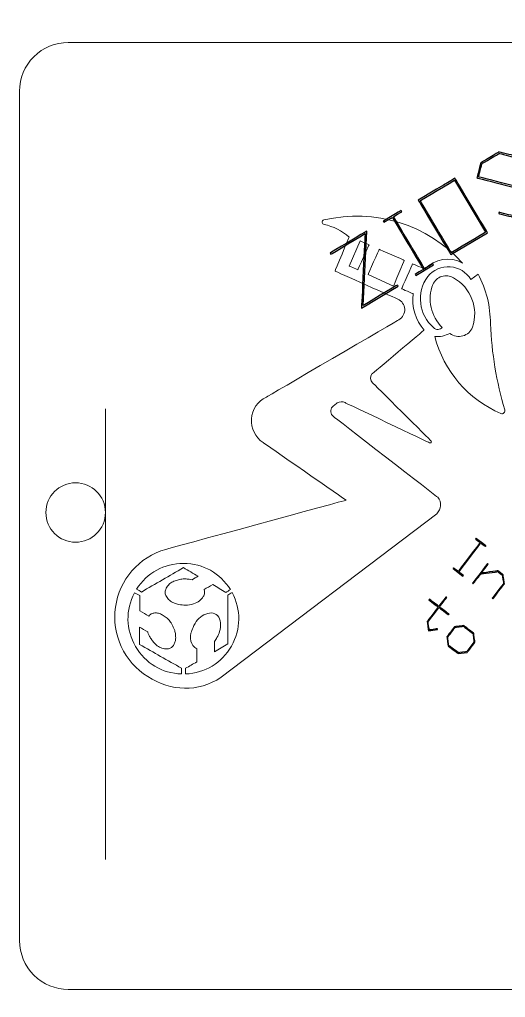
# Model space of a CAD drawing. Header units: millimetres. Extents: x -219 to 263, y -207 to 96.
# Drawn here: x -219.4 to -119.7, y -104.4 to 96.1 of the extents above; entities that cross this region are included whole.
import ezdxf

# ---------------------------------------------------------------- set-up
doc = ezdxf.new("R2010")
doc.units = ezdxf.units.MM
doc.header["$MEASUREMENT"] = 0
doc.layers.add('Cut', color=7, linetype='Continuous')

msp = doc.modelspace()

# ---------------------------------------------------------------- linework, layer by layer
at = {"layer": 'Cut', "color": 1, "lineweight": 9}
for points, knots in [([(-201.771, -4.9883), (-201.771, -1.6194), (-204.502, 1.1117), (-207.871, 1.1117), (-207.871, 1.1117), (-211.2399, 1.1117), (-213.971, -1.6194), (-213.971, -4.9883), (-213.971, -4.9883), (-213.971, -8.3573), (-211.2399, -11.0883), (-207.871, -11.0883), (-207.871, -11.0883), (-204.5021, -11.0884), (-201.771, -8.3573), (-201.771, -4.9884), (-201.771, 96.0786), (-201.771, -207.1223), (-201.771, -4.9883)], [0, 0, 0, 0, 0.2, 0.2, 0.2, 0.20000001, 0.4, 0.4, 0.4, 0.40000001, 0.6, 0.6, 0.6, 0.60000001, 1, 1, 1, 1.0001, 1.0001, 1.0001, 1.0001]), ([(253.1424, 91.3885), (253.1424, 91.3885), (-209.3704, 91.3885), (-209.3704, 91.3885), (-209.3704, 91.3885), (-212.0242, 91.3868), (-214.5687, 90.331), (-216.4441, 88.4533), (-216.4441, 88.4533), (-218.3194, 86.5755), (-219.3721, 84.0424), (-219.3704, 81.3885), (-219.3704, 81.3885), (-219.3704, 81.3885), (-219.3704, -92.7686), (-219.3704, -92.7686), (-219.3704, -92.7686), (-219.3687, -95.4224), (-218.3129, -97.9669), (-216.4351, -99.8423), (-216.4351, -99.8423), (-214.5574, -101.7176), (-212.0242, -102.7702), (-209.3704, -102.7686), (-209.3704, -102.7686), (-209.3704, -102.7686), (253.1424, -102.7686), (253.1424, -102.7686), (253.1424, -102.7686), (255.7963, -102.7669), (258.3408, -101.7111), (260.2161, -99.8333), (260.2161, -99.8333), (262.0915, -97.9556), (263.1441, -95.4224), (263.1424, -92.7686), (263.1424, -92.7686), (263.1424, -92.7686), (263.1424, 81.3885), (263.1424, 81.3885), (263.1424, 81.3885), (263.1408, 84.0424), (262.0849, 86.5868), (260.2072, 88.4622), (260.2072, 88.4622), (258.3295, 90.3376), (255.7963, 91.3902), (253.1424, 91.3885)], [0, 0, 0, 0, 0.07692308, 0.07692308, 0.07692308, 0.07692309, 0.15384615, 0.15384615, 0.15384615, 0.15384616, 0.23076923, 0.23076923, 0.23076923, 0.23076924, 0.30769231, 0.30769231, 0.30769231, 0.30769232, 0.38461538, 0.38461538, 0.38461538, 0.38461539, 0.46153846, 0.46153846, 0.46153846, 0.46153847, 0.53846154, 0.53846154, 0.53846154, 0.53846155, 0.61538462, 0.61538462, 0.61538462, 0.61538463, 0.69230769, 0.69230769, 0.69230769, 0.6923077, 0.76923077, 0.76923077, 0.76923077, 0.76923078, 0.84615385, 0.84615385, 0.84615385, 0.84615386, 1, 1, 1, 1]), ([(-178.0393, -38.7726), (-178.0393, -38.7726), (-133.809, -5.2264), (-133.809, -5.2264), (-133.809, -5.2264), (-132.844, -4.3473), (-132.7443, -2.8649), (-133.5855, -1.8667), (-133.5855, -1.8667), (-133.5855, -1.8667), (-154.9854, 14.6947), (-154.9854, 14.6947), (-154.9854, 14.6947), (-155.2996, 14.9167), (-155.5018, 15.2642), (-155.5397, 15.647), (-155.5397, 15.647), (-155.5777, 16.0298), (-155.4459, 16.4118), (-155.1814, 16.6911), (-155.1814, 16.6911), (-155.1814, 16.6911), (-154.198, 17.465), (-154.198, 17.465), (-154.198, 17.465), (-153.7156, 17.754), (-153.1202, 17.7829), (-152.6119, 17.5424), (-152.6119, 17.5424), (-152.6119, 17.5424), (-135.2717, 9.3072), (-135.2717, 9.3072), (-135.2717, 9.3072), (-135.1963, 9.2577), (-135.1, 9.2524), (-135.0196, 9.2934), (-135.0196, 9.2934), (-134.9391, 9.3344), (-134.8869, 9.4154), (-134.8826, 9.5056), (-134.8826, 9.5056), (-134.8784, 9.5958), (-134.9196, 9.6792), (-134.9958, 9.7276), (-134.9958, 9.7276), (-134.9958, 9.7276), (-146.9611, 21.6033), (-146.9611, 21.6033), (-146.9611, 21.6033), (-147.4586, 22.0867), (-147.5152, 22.8669), (-147.0938, 23.4179), (-147.0938, 23.4179), (-147.0938, 23.4179), (-136.3637, 32.4236), (-136.3637, 32.4236), (-136.3637, 32.4236), (-138.1752, 34.4389), (-139.0051, 37.1531), (-138.6323, 39.8371), (-138.6323, 39.8371), (-138.6323, 39.8371), (-141.009, 40.8813), (-141.009, 40.8813), (-141.009, 40.8813), (-141.009, 40.8813), (-138.7574, 45.9954), (-138.7574, 45.9954), (-138.7574, 45.9954), (-138.7574, 45.9954), (-136.2637, 44.9559), (-136.2637, 44.9559), (-136.2637, 44.9559), (-134.2452, 47.0715), (-131.0497, 47.5578), (-128.4905, 46.1431), (-128.4905, 46.1431), (-128.4905, 46.1431), (-128.4905, 46.1431), (-128.4905, 46.1431), (-128.4905, 46.1431), (-135.6459, 54.0735), (-146.5476, 57.4672), (-156.9371, 54.9874), (-156.9371, 54.9874), (-157.1549, 54.931), (-157.3024, 54.7281), (-157.2888, 54.5035), (-157.2888, 54.5035), (-157.2751, 54.2788), (-157.1191, 54.0974), (-156.896, 54.0677), (-156.896, 54.0677), (-154.9933, 53.6696), (-153.227, 52.7807), (-151.7733, 51.4902), (-151.7733, 51.4902), (-151.7733, 51.4902), (-154.6666, 44.5025), (-154.6666, 44.5025), (-154.6666, 44.5025), (-154.6666, 44.5025), (-141.7847, 38.7723), (-141.7847, 38.7723), (-141.7847, 38.7723), (-140.9676, 38.4112), (-140.4214, 37.6229), (-140.3703, 36.7309), (-140.3703, 36.7309), (-140.3192, 35.8389), (-140.7817, 34.9876), (-141.5523, 34.5356), (-141.5523, 34.5356), (-141.5523, 34.5356), (-168.7494, 18.6683), (-168.7494, 18.6683), (-168.7494, 18.6683), (-170.4993, 17.8413), (-171.6669, 16.1345), (-171.8035, 14.2038), (-171.8035, 14.2038), (-171.94, 12.2731), (-171.042, 10.4308), (-169.4258, 9.3658), (-169.4258, 9.3658), (-169.4258, 9.3658), (-152.4001, -2.4584), (-152.4001, -2.4584), (-152.4001, -2.4584), (-152.4001, -2.4584), (-189.3993, -12.5476), (-189.3993, -12.5476), (-189.3993, -12.5476), (-194.8735, -14.1138), (-198.9123, -18.7562), (-199.706, -24.3944), (-199.706, -24.3944), (-200.4996, -30.0326), (-197.8993, -35.6096), (-193.0703, -38.6262), (-193.0703, -38.6262), (-188.2413, -41.6427), (-182.758, -41.9589), (-178.0393, -38.7726)], [0, 0, 0, 0, 0.02702703, 0.02702703, 0.02702703, 0.02702704, 0.05405405, 0.05405405, 0.05405405, 0.05405406, 0.08108108, 0.08108108, 0.08108108, 0.08108109, 0.10810811, 0.10810811, 0.10810811, 0.10810812, 0.13513514, 0.13513514, 0.13513514, 0.13513515, 0.16216216, 0.16216216, 0.16216216, 0.16216217, 0.18918919, 0.18918919, 0.18918919, 0.1891892, 0.21621622, 0.21621622, 0.21621622, 0.21621623, 0.24324324, 0.24324324, 0.24324324, 0.24324325, 0.27027027, 0.27027027, 0.27027027, 0.27027028, 0.2972973, 0.2972973, 0.2972973, 0.29729731, 0.32432432, 0.32432432, 0.32432432, 0.32432433, 0.35135135, 0.35135135, 0.35135135, 0.35135136, 0.37837838, 0.37837838, 0.37837838, 0.37837839, 0.40540541, 0.40540541, 0.40540541, 0.40540542, 0.43243243, 0.43243243, 0.43243243, 0.43243244, 0.45945946, 0.45945946, 0.45945946, 0.45945947, 0.48648649, 0.48648649, 0.48648649, 0.4864865, 0.51351351, 0.51351351, 0.51351351, 0.51351352, 0.54054054, 0.54054054, 0.54054054, 0.54054055, 0.56756757, 0.56756757, 0.56756757, 0.56756758, 0.59459459, 0.59459459, 0.59459459, 0.5945946, 0.62162162, 0.62162162, 0.62162162, 0.62162163, 0.64864865, 0.64864865, 0.64864865, 0.64864866, 0.67567568, 0.67567568, 0.67567568, 0.67567569, 0.7027027, 0.7027027, 0.7027027, 0.70270271, 0.72972973, 0.72972973, 0.72972973, 0.72972974, 0.75675676, 0.75675676, 0.75675676, 0.75675677, 0.78378378, 0.78378378, 0.78378378, 0.78378379, 0.81081081, 0.81081081, 0.81081081, 0.81081082, 0.83783784, 0.83783784, 0.83783784, 0.83783785, 0.86486486, 0.86486486, 0.86486486, 0.86486487, 0.89189189, 0.89189189, 0.89189189, 0.8918919, 0.91891892, 0.91891892, 0.91891892, 0.91891893, 0.94594595, 0.94594595, 0.94594595, 0.94594596, 1, 1, 1, 1]), ([(-149.4908, 50.7371), (-149.4908, 50.7371), (-151.7778, 45.5357), (-151.7778, 45.5357), (-151.7778, 45.5357), (-151.7778, 45.5357), (-149.9866, 44.7742), (-149.9866, 44.7742), (-149.9866, 44.7742), (-149.9866, 44.7742), (-147.6802, 49.8941), (-147.6802, 49.8941), (-147.6802, 49.8941), (-147.6802, 49.8941), (-149.4908, 50.7371), (-149.4908, 50.7371)], [0, 0, 0, 0, 0.2, 0.2, 0.2, 0.20000001, 0.4, 0.4, 0.4, 0.40000001, 0.6, 0.6, 0.6, 0.60000001, 1, 1, 1, 1]), ([(-147.8805, 43.8233), (-147.8805, 43.8233), (-142.6483, 41.4489), (-142.6483, 41.4489), (-142.6483, 41.4489), (-142.6483, 41.4489), (-140.4549, 46.7039), (-140.4549, 46.7039), (-140.4549, 46.7039), (-140.4549, 46.7039), (-145.6038, 48.982), (-145.6038, 48.982), (-145.6038, 48.982), (-145.6038, 48.982), (-147.8805, 43.8233), (-147.8805, 43.8233)], [0, 0, 0, 0, 0.2, 0.2, 0.2, 0.20000001, 0.4, 0.4, 0.4, 0.40000001, 0.6, 0.6, 0.6, 0.60000001, 1, 1, 1, 1]), ([(-125.3195, 43.9103), (-125.3195, 43.9103), (-126.7899, 42.7947), (-126.7899, 42.7947), (-126.7899, 42.7947), (-127.7061, 44.2898), (-129.2812, 45.2555), (-131.0294, 45.3923), (-131.0294, 45.3923), (-132.8046, 45.5084), (-134.5263, 44.7657), (-135.6588, 43.3937), (-135.6588, 43.3937), (-138.0322, 40.0931), (-137.4995, 35.532), (-134.4228, 32.8747), (-134.4228, 32.8747), (-134.1804, 32.648), (-133.8576, 32.5274), (-133.526, 32.5396), (-133.526, 32.5396), (-133.1943, 32.5518), (-132.8823, 32.6946), (-132.6572, 32.9385), (-132.6572, 32.9385), (-135.0106, 35.2318), (-135.7723, 38.7096), (-134.5971, 41.7783), (-134.5971, 41.7783), (-134.2548, 42.5559), (-133.5971, 43.1507), (-132.789, 43.4132), (-132.789, 43.4132), (-131.9809, 43.6757), (-131.0951, 43.5786), (-130.3611, 43.1505), (-130.3611, 43.1505), (-126.8033, 41.1259), (-125.1645, 36.8697), (-126.4379, 32.9792), (-126.4379, 32.9792), (-126.8054, 32.1145), (-127.5496, 31.4664), (-128.4566, 31.2211), (-128.4566, 31.2211), (-129.3636, 30.9758), (-130.338, 31.1642), (-131.0912, 31.7258), (-131.0912, 31.7258), (-132.0541, 31.2341), (-133.1328, 31.0127), (-134.2115, 31.0853), (-134.2115, 31.0853), (-132.3497, 24.0175), (-127.3531, 18.1981), (-120.6459, 15.2939), (-120.6459, 15.2939), (-120.4287, 15.2078), (-120.1812, 15.2561), (-120.0123, 15.4176), (-120.0123, 15.4176), (-119.8435, 15.5791), (-119.7831, 15.8208), (-119.8595, 16.0416), (-119.8595, 16.0416), (-121.5347, 21.7903), (-122.521, 27.719), (-122.7974, 33.7004), (-122.7974, 33.7004), (-122.7706, 37.2617), (-123.6373, 40.7713), (-125.3195, 43.9103), (-125.3195, 43.9103), (-125.3195, 43.9103), (-125.3195, 43.9103), (-125.3195, 43.9103)], [0, 0, 0, 0, 0.05, 0.05, 0.05, 0.05000001, 0.1, 0.1, 0.1, 0.10000001, 0.15, 0.15, 0.15, 0.15000001, 0.2, 0.2, 0.2, 0.20000001, 0.25, 0.25, 0.25, 0.25000001, 0.3, 0.3, 0.3, 0.30000001, 0.35, 0.35, 0.35, 0.35000001, 0.4, 0.4, 0.4, 0.40000001, 0.45, 0.45, 0.45, 0.45000001, 0.5, 0.5, 0.5, 0.50000001, 0.55, 0.55, 0.55, 0.55000001, 0.6, 0.6, 0.6, 0.60000001, 0.65, 0.65, 0.65, 0.65000001, 0.7, 0.7, 0.7, 0.70000001, 0.75, 0.75, 0.75, 0.75000001, 0.8, 0.8, 0.8, 0.80000001, 0.85, 0.85, 0.85, 0.85000001, 0.9, 0.9, 0.9, 0.90000001, 1, 1, 1, 1]), ([(-181.5232, -20.7911), (-180.9232, -20.4436), (-180.3233, -20.096), (-179.7234, -19.7484), (-179.7234, -19.7484), (-178.8413, -20.293), (-177.9591, -20.8375), (-177.077, -21.3821), (-177.077, -21.3821), (-176.7609, -21.1846), (-176.4448, -20.9871), (-176.1287, -20.7896), (-176.1287, -20.7896), (-178.2353, -17.3916), (-181.7251, -15.441), (-185.723, -15.4268), (-185.723, -15.4268), (-189.721, -15.4125), (-193.2246, -17.3383), (-195.3553, -20.7211), (-195.3553, -20.7211), (-195.0296, -20.9115), (-194.7039, -21.1018), (-194.3781, -21.2922), (-194.3781, -21.2922), (-191.5008, -19.6259), (-188.6235, -17.9596), (-185.7462, -16.2934), (-185.7462, -16.2934), (-184.7451, -16.8798), (-183.7439, -17.4662), (-182.7428, -18.0525), (-182.7428, -18.0525), (-183.1543, -18.2893), (-183.5657, -18.5261), (-183.9772, -18.7629), (-183.9772, -18.7629), (-184.1853, -18.7325), (-184.3934, -18.7021), (-184.6021, -18.6744), (-184.6021, -18.6744), (-184.857, -18.6406), (-185.1127, -18.6108), (-185.3697, -18.6031), (-185.3697, -18.6031), (-185.6863, -18.5937), (-186.0051, -18.618), (-186.3166, -18.6745), (-186.3166, -18.6745), (-186.6249, -18.7303), (-186.9262, -18.8178), (-187.2248, -18.9157), (-187.2248, -18.9157), (-187.5442, -19.0205), (-187.8605, -19.1374), (-188.1519, -19.3043), (-188.1519, -19.3043), (-188.4071, -19.4505), (-188.6431, -19.6351), (-188.8401, -19.8534), (-188.8401, -19.8534), (-189.0749, -20.1135), (-189.2542, -20.4213), (-189.3752, -20.756), (-189.3752, -20.756), (-189.4585, -20.9864), (-189.5143, -21.2296), (-189.4979, -21.4679), (-189.4979, -21.4679), (-189.4806, -21.7194), (-189.3832, -21.9656), (-189.2569, -22.191), (-189.2569, -22.191), (-189.089, -22.4907), (-188.8701, -22.7536), (-188.6138, -22.9744), (-188.6138, -22.9744), (-188.3424, -23.2083), (-188.029, -23.395), (-187.6991, -23.5366), (-187.6991, -23.5366), (-187.3791, -23.6739), (-187.0436, -23.7689), (-186.7031, -23.8401), (-186.7031, -23.8401), (-186.2446, -23.936), (-185.777, -23.9889), (-185.3087, -23.9851), (-185.3087, -23.9851), (-184.7545, -23.9806), (-184.1995, -23.8966), (-183.6706, -23.7216), (-183.6706, -23.7216), (-183.2294, -23.5756), (-182.8065, -23.3661), (-182.4436, -23.0814), (-182.4436, -23.0814), (-182.1496, -22.8508), (-181.895, -22.5707), (-181.7004, -22.242), (-181.7004, -22.242), (-181.5513, -21.9901), (-181.4375, -21.7096), (-181.426, -21.4278), (-181.426, -21.4278), (-181.4174, -21.2161), (-181.4667, -21.0037), (-181.5232, -20.7911)], [0, 0, 0, 0, 0.03571429, 0.03571429, 0.03571429, 0.0357143, 0.07142857, 0.07142857, 0.07142857, 0.07142858, 0.10714286, 0.10714286, 0.10714286, 0.10714287, 0.14285714, 0.14285714, 0.14285714, 0.14285715, 0.17857143, 0.17857143, 0.17857143, 0.17857144, 0.21428571, 0.21428571, 0.21428571, 0.21428572, 0.25, 0.25, 0.25, 0.25000001, 0.28571429, 0.28571429, 0.28571429, 0.2857143, 0.32142857, 0.32142857, 0.32142857, 0.32142858, 0.35714286, 0.35714286, 0.35714286, 0.35714287, 0.39285714, 0.39285714, 0.39285714, 0.39285715, 0.42857143, 0.42857143, 0.42857143, 0.42857144, 0.46428571, 0.46428571, 0.46428571, 0.46428572, 0.5, 0.5, 0.5, 0.50000001, 0.53571429, 0.53571429, 0.53571429, 0.5357143, 0.57142857, 0.57142857, 0.57142857, 0.57142858, 0.60714286, 0.60714286, 0.60714286, 0.60714287, 0.64285714, 0.64285714, 0.64285714, 0.64285715, 0.67857143, 0.67857143, 0.67857143, 0.67857144, 0.71428571, 0.71428571, 0.71428571, 0.71428572, 0.75, 0.75, 0.75, 0.75000001, 0.78571429, 0.78571429, 0.78571429, 0.7857143, 0.82142857, 0.82142857, 0.82142857, 0.82142858, 0.85714286, 0.85714286, 0.85714286, 0.85714287, 0.89285714, 0.89285714, 0.89285714, 0.89285715, 0.92857143, 0.92857143, 0.92857143, 0.92857144, 1, 1, 1, 1]), ([(-186.1296, -38.0928), (-190.1281, -37.9636), (-193.562, -35.911), (-195.5693, -32.4504), (-195.5693, -32.4504), (-197.5765, -28.9899), (-197.6532, -24.99), (-195.7801, -21.455), (-195.7801, -21.455), (-195.4086, -21.644), (-195.0371, -21.833), (-194.6656, -22.0219), (-194.6656, -22.0219), (-194.6656, -23.0696), (-194.6656, -24.1173), (-194.6656, -25.165), (-194.6656, -25.165), (-194.0584, -25.5237), (-193.4512, -25.8823), (-192.844, -26.241), (-192.844, -26.241), (-192.7482, -26.1232), (-192.6524, -26.0054), (-192.5361, -25.912), (-192.5361, -25.912), (-192.4248, -25.8225), (-192.2947, -25.7554), (-192.1596, -25.7016), (-192.1596, -25.7016), (-191.9398, -25.614), (-191.7068, -25.5616), (-191.473, -25.5569), (-191.473, -25.5569), (-191.2012, -25.5516), (-190.9284, -25.6107), (-190.6702, -25.7016), (-190.6702, -25.7016), (-190.4013, -25.7963), (-190.1482, -25.9253), (-189.9058, -26.0725), (-189.9058, -26.0725), (-189.6136, -26.2499), (-189.3368, -26.4536), (-189.0852, -26.685), (-189.0852, -26.685), (-188.8249, -26.9244), (-188.5915, -27.1935), (-188.3883, -27.4829), (-188.3883, -27.4829), (-188.2675, -27.655), (-188.1573, -27.8342), (-188.0568, -28.0185), (-188.0568, -28.0185), (-187.9487, -28.2168), (-187.8518, -28.4209), (-187.761, -28.6281), (-187.761, -28.6281), (-187.6776, -28.8184), (-187.5994, -29.0114), (-187.5397, -29.2098), (-187.5397, -29.2098), (-187.4645, -29.46), (-187.4188, -29.7191), (-187.388, -29.9797), (-187.388, -29.9797), (-187.3527, -30.2785), (-187.3369, -30.5793), (-187.3599, -30.8788), (-187.3599, -30.8788), (-187.3788, -31.1249), (-187.4239, -31.3701), (-187.5006, -31.6048), (-187.5006, -31.6048), (-187.5755, -31.8337), (-187.6805, -32.0526), (-187.821, -32.251), (-187.821, -32.251), (-187.9581, -32.4446), (-188.129, -32.6187), (-188.3325, -32.7343), (-188.3325, -32.7343), (-188.5415, -32.8531), (-188.7849, -32.9101), (-189.0284, -32.9313), (-189.0284, -32.9313), (-189.4219, -32.9655), (-189.8156, -32.9062), (-190.1877, -32.7819), (-190.1877, -32.7819), (-190.519, -32.6713), (-190.8331, -32.5091), (-191.1104, -32.3006), (-191.1104, -32.3006), (-191.3413, -32.127), (-191.5467, -31.9213), (-191.7432, -31.7083), (-191.7432, -31.7083), (-191.9302, -31.5057), (-192.1092, -31.2965), (-192.2714, -31.0754), (-192.2714, -31.0754), (-192.4329, -30.8551), (-192.5778, -30.623), (-192.7159, -30.3848), (-192.7159, -30.3848), (-192.8296, -30.1889), (-192.9387, -29.9889), (-193.0079, -29.7756), (-193.0079, -29.7756), (-193.0398, -29.6776), (-193.0632, -29.5767), (-193.0836, -29.4749), (-193.0836, -29.4749), (-193.6403, -29.1403), (-194.197, -28.8057), (-194.7538, -28.4711), (-194.7538, -28.4711), (-194.7538, -29.6638), (-194.7538, -30.8565), (-194.7538, -32.0493), (-194.7538, -32.0493), (-191.879, -33.6753), (-189.0043, -35.3013), (-186.1296, -36.9273), (-186.1296, -36.9273), (-186.1296, -37.3158), (-186.1296, -37.7043), (-186.1296, -38.0928)], [0, 0, 0, 0, 0.03030303, 0.03030303, 0.03030303, 0.03030304, 0.06060606, 0.06060606, 0.06060606, 0.06060607, 0.09090909, 0.09090909, 0.09090909, 0.0909091, 0.12121212, 0.12121212, 0.12121212, 0.12121213, 0.15151515, 0.15151515, 0.15151515, 0.15151516, 0.18181818, 0.18181818, 0.18181818, 0.18181819, 0.21212121, 0.21212121, 0.21212121, 0.21212122, 0.24242424, 0.24242424, 0.24242424, 0.24242425, 0.27272727, 0.27272727, 0.27272727, 0.27272728, 0.3030303, 0.3030303, 0.3030303, 0.30303031, 0.33333333, 0.33333333, 0.33333333, 0.33333334, 0.36363636, 0.36363636, 0.36363636, 0.36363637, 0.39393939, 0.39393939, 0.39393939, 0.3939394, 0.42424242, 0.42424242, 0.42424242, 0.42424243, 0.45454545, 0.45454545, 0.45454545, 0.45454546, 0.48484848, 0.48484848, 0.48484848, 0.48484849, 0.51515152, 0.51515152, 0.51515152, 0.51515153, 0.54545455, 0.54545455, 0.54545455, 0.54545456, 0.57575758, 0.57575758, 0.57575758, 0.57575759, 0.60606061, 0.60606061, 0.60606061, 0.60606062, 0.63636364, 0.63636364, 0.63636364, 0.63636365, 0.66666667, 0.66666667, 0.66666667, 0.66666668, 0.6969697, 0.6969697, 0.6969697, 0.69696971, 0.72727273, 0.72727273, 0.72727273, 0.72727274, 0.75757576, 0.75757576, 0.75757576, 0.75757577, 0.78787879, 0.78787879, 0.78787879, 0.7878788, 0.81818182, 0.81818182, 0.81818182, 0.81818183, 0.84848485, 0.84848485, 0.84848485, 0.84848486, 0.87878788, 0.87878788, 0.87878788, 0.87878789, 0.90909091, 0.90909091, 0.90909091, 0.90909092, 0.93939394, 0.93939394, 0.93939394, 0.93939395, 1, 1, 1, 1]), ([(-183.0301, -32.8904), (-183.0301, -33.7987), (-183.0301, -34.7071), (-183.0301, -35.6154), (-183.0301, -35.6154), (-183.7908, -36.0534), (-184.5516, -36.4914), (-185.3124, -36.9295), (-185.3124, -36.9295), (-185.3124, -37.3162), (-185.3124, -37.703), (-185.3124, -38.0897), (-185.3124, -38.0897), (-181.3176, -37.9307), (-177.9009, -35.8549), (-175.9187, -32.383), (-175.9187, -32.383), (-173.9366, -28.911), (-173.8862, -24.9135), (-175.7801, -21.3926), (-175.7801, -21.3926), (-176.0764, -21.5762), (-176.3728, -21.7598), (-176.6692, -21.9434), (-176.6692, -21.9434), (-176.6577, -25.2566), (-176.6462, -28.5698), (-176.6348, -31.883), (-176.6348, -31.883), (-177.5524, -32.4424), (-178.4701, -33.0017), (-179.3877, -33.5611), (-179.3877, -33.5611), (-179.3877, -32.8419), (-179.3877, -32.1227), (-179.3877, -31.4035), (-179.3877, -31.4035), (-179.213, -31.1471), (-179.0382, -30.8906), (-178.8828, -30.6216), (-178.8828, -30.6216), (-178.6598, -30.2359), (-178.4765, -29.8244), (-178.3477, -29.3988), (-178.3477, -29.3988), (-178.1756, -28.8303), (-178.1006, -28.2366), (-178.1599, -27.6261), (-178.1599, -27.6261), (-178.2137, -27.0726), (-178.3777, -26.5054), (-178.7561, -26.1238), (-178.7561, -26.1238), (-179.0714, -25.8059), (-179.5355, -25.6168), (-179.9901, -25.5844), (-179.9901, -25.5844), (-180.5298, -25.546), (-181.0562, -25.7283), (-181.5391, -25.9796), (-181.5391, -25.9796), (-182.0388, -26.2397), (-182.4919, -26.5737), (-182.85, -26.9883), (-182.85, -26.9883), (-183.25, -27.4515), (-183.5315, -28.0154), (-183.7883, -28.5803), (-183.7883, -28.5803), (-183.9608, -28.9597), (-184.1222, -29.3395), (-184.2148, -29.7459), (-184.2148, -29.7459), (-184.3723, -30.4367), (-184.3311, -31.2041), (-184.0395, -31.8489), (-184.0395, -31.8489), (-183.9528, -32.0408), (-183.8438, -32.2218), (-183.7091, -32.3829), (-183.7091, -32.3829), (-183.6244, -32.4842), (-183.5295, -32.5776), (-183.4245, -32.6565), (-183.4245, -32.6565), (-183.3025, -32.7482), (-183.1669, -32.8202), (-183.0301, -32.8904)], [0, 0, 0, 0, 0.04347826, 0.04347826, 0.04347826, 0.04347827, 0.08695652, 0.08695652, 0.08695652, 0.08695653, 0.13043478, 0.13043478, 0.13043478, 0.13043479, 0.17391304, 0.17391304, 0.17391304, 0.17391305, 0.2173913, 0.2173913, 0.2173913, 0.21739131, 0.26086957, 0.26086957, 0.26086957, 0.26086958, 0.30434783, 0.30434783, 0.30434783, 0.30434784, 0.34782609, 0.34782609, 0.34782609, 0.3478261, 0.39130435, 0.39130435, 0.39130435, 0.39130436, 0.43478261, 0.43478261, 0.43478261, 0.43478262, 0.47826087, 0.47826087, 0.47826087, 0.47826088, 0.52173913, 0.52173913, 0.52173913, 0.52173914, 0.56521739, 0.56521739, 0.56521739, 0.5652174, 0.60869565, 0.60869565, 0.60869565, 0.60869566, 0.65217391, 0.65217391, 0.65217391, 0.65217392, 0.69565217, 0.69565217, 0.69565217, 0.69565218, 0.73913043, 0.73913043, 0.73913043, 0.73913044, 0.7826087, 0.7826087, 0.7826087, 0.78260871, 0.82608696, 0.82608696, 0.82608696, 0.82608697, 0.86956522, 0.86956522, 0.86956522, 0.86956523, 0.91304348, 0.91304348, 0.91304348, 0.91304349, 1, 1, 1, 1])]:
    msp.add_open_spline(points, degree=3, knots=knots, dxfattribs=at)
at = {"layer": 'Cut'}
for points, knots in [([(-113.5825, 60.8825), (-113.5825, 60.8825), (-114.3675, 57.7894), (-114.3675, 57.7894), (-114.3675, 57.7894), (-114.3675, 57.7894), (-118.098, 55.5559), (-118.098, 55.5559), (-118.098, 55.5559), (-118.098, 55.5559), (-121.0664, 56.2817), (-121.0664, 56.2817), (-121.0664, 56.2817), (-121.0664, 56.2817), (-120.9954, 56.5645), (-120.9954, 56.5645), (-120.9954, 56.5645), (-120.9954, 56.5645), (-118.1518, 55.8464), (-118.1518, 55.8464), (-118.1518, 55.8464), (-118.1518, 55.8464), (-114.6058, 57.9695), (-114.6058, 57.9695), (-114.6058, 57.9695), (-114.6058, 57.9695), (-113.9162, 60.6827), (-113.9162, 60.6827), (-113.9162, 60.6827), (-113.9162, 60.6827), (-125.5517, 63.6012), (-125.5517, 63.6012), (-125.5517, 63.6012), (-125.5517, 63.6012), (-124.7712, 66.702), (-124.7712, 66.702), (-124.7712, 66.702), (-124.7712, 66.702), (-121.0407, 68.9354), (-121.0407, 68.9354), (-121.0407, 68.9354), (-121.0407, 68.9354), (-118.0728, 68.199), (-118.0728, 68.199), (-118.0728, 68.199), (-118.0728, 68.199), (-118.1463, 67.9146), (-118.1463, 67.9146), (-118.1463, 67.9146), (-118.1463, 67.9146), (-120.9944, 68.6403), (-120.9944, 68.6403), (-120.9944, 68.6403), (-120.9944, 68.6403), (-124.5405, 66.5173), (-124.5405, 66.5173), (-124.5405, 66.5173), (-124.5405, 66.5173), (-125.218, 63.801), (-125.218, 63.801), (-125.218, 63.801), (-125.218, 63.801), (-113.5825, 60.8825), (-113.5825, 60.8825)], [0, 0, 0, 0, 0.05882353, 0.05882353, 0.05882353, 0.05882354, 0.11764706, 0.11764706, 0.11764706, 0.11764707, 0.17647059, 0.17647059, 0.17647059, 0.1764706, 0.23529412, 0.23529412, 0.23529412, 0.23529413, 0.29411765, 0.29411765, 0.29411765, 0.29411766, 0.35294118, 0.35294118, 0.35294118, 0.35294119, 0.41176471, 0.41176471, 0.41176471, 0.41176472, 0.47058824, 0.47058824, 0.47058824, 0.47058825, 0.52941176, 0.52941176, 0.52941176, 0.52941177, 0.58823529, 0.58823529, 0.58823529, 0.5882353, 0.64705882, 0.64705882, 0.64705882, 0.64705883, 0.70588235, 0.70588235, 0.70588235, 0.70588236, 0.76470588, 0.76470588, 0.76470588, 0.76470589, 0.82352941, 0.82352941, 0.82352941, 0.82352942, 0.88235294, 0.88235294, 0.88235294, 0.88235295, 1, 1, 1, 1]), ([(-123.393, 52.3858), (-123.393, 52.3858), (-130.9147, 47.8825), (-130.9147, 47.8825), (-130.9147, 47.8825), (-130.9147, 47.8825), (-137.5879, 59.0286), (-137.5879, 59.0286), (-137.5879, 59.0286), (-137.5879, 59.0286), (-130.0662, 63.5319), (-130.0662, 63.5319), (-130.0662, 63.5319), (-130.0662, 63.5319), (-123.393, 52.3858), (-123.393, 52.3858)], [0, 0, 0, 0, 0.2, 0.2, 0.2, 0.20000001, 0.4, 0.4, 0.4, 0.40000001, 0.6, 0.6, 0.6, 0.60000001, 1, 1, 1, 1]), ([(-123.7748, 52.473), (-123.7748, 52.473), (-130.1665, 63.1489), (-130.1665, 63.1489), (-130.1665, 63.1489), (-130.1665, 63.1489), (-137.2004, 58.9377), (-137.2004, 58.9377), (-137.2004, 58.9377), (-137.2004, 58.9377), (-130.8088, 48.2618), (-130.8088, 48.2618), (-130.8088, 48.2618), (-130.8088, 48.2618), (-123.7748, 52.473), (-123.7748, 52.473)], [0, 0, 0, 0, 0.2, 0.2, 0.2, 0.20000001, 0.4, 0.4, 0.4, 0.40000001, 0.6, 0.6, 0.6, 0.60000001, 1, 1, 1, 1]), ([(-134.4405, 45.7716), (-134.4405, 45.7716), (-138.0825, 43.5911), (-138.0825, 43.5911), (-138.0825, 43.5911), (-138.0825, 43.5911), (-138.2248, 43.8287), (-138.2248, 43.8287), (-138.2248, 43.8287), (-138.2248, 43.8287), (-136.5212, 44.8486), (-136.5212, 44.8486), (-136.5212, 44.8486), (-136.5212, 44.8486), (-142.9099, 55.5194), (-142.9099, 55.5194), (-142.9099, 55.5194), (-142.9099, 55.5194), (-144.6134, 54.4995), (-144.6134, 54.4995), (-144.6134, 54.4995), (-144.6134, 54.4995), (-144.7557, 54.7372), (-144.7557, 54.7372), (-144.7557, 54.7372), (-144.7557, 54.7372), (-141.1137, 56.9177), (-141.1137, 56.9177), (-141.1137, 56.9177), (-141.1137, 56.9177), (-140.9714, 56.68), (-140.9714, 56.68), (-140.9714, 56.68), (-140.9714, 56.68), (-142.6748, 55.6602), (-142.6748, 55.6602), (-142.6748, 55.6602), (-142.6748, 55.6602), (-136.2862, 44.9894), (-136.2862, 44.9894), (-136.2862, 44.9894), (-136.2862, 44.9894), (-134.5827, 46.0092), (-134.5827, 46.0092), (-134.5827, 46.0092), (-134.5827, 46.0092), (-134.4405, 45.7716), (-134.4405, 45.7716)], [0, 0, 0, 0, 0.07692308, 0.07692308, 0.07692308, 0.07692309, 0.15384615, 0.15384615, 0.15384615, 0.15384616, 0.23076923, 0.23076923, 0.23076923, 0.23076924, 0.30769231, 0.30769231, 0.30769231, 0.30769232, 0.38461538, 0.38461538, 0.38461538, 0.38461539, 0.46153846, 0.46153846, 0.46153846, 0.46153847, 0.53846154, 0.53846154, 0.53846154, 0.53846155, 0.61538462, 0.61538462, 0.61538462, 0.61538463, 0.69230769, 0.69230769, 0.69230769, 0.6923077, 0.76923077, 0.76923077, 0.76923077, 0.76923078, 0.84615385, 0.84615385, 0.84615385, 0.84615386, 1, 1, 1, 1]), ([(-148.1703, 52.6929), (-148.1703, 52.6929), (-148.9159, 37.4279), (-148.9159, 37.4279), (-148.9159, 37.4279), (-148.9159, 37.4279), (-141.8668, 41.6482), (-141.8668, 41.6482), (-141.8668, 41.6482), (-141.8668, 41.6482), (-141.7246, 41.4106), (-141.7246, 41.4106), (-141.7246, 41.4106), (-141.7246, 41.4106), (-149.2336, 36.915), (-149.2336, 36.915), (-149.2336, 36.915), (-149.2336, 36.915), (-148.4854, 52.1814), (-148.4854, 52.1814), (-148.4854, 52.1814), (-148.4854, 52.1814), (-155.5345, 47.9611), (-155.5345, 47.9611), (-155.5345, 47.9611), (-155.5345, 47.9611), (-155.6768, 48.1987), (-155.6768, 48.1987), (-155.6768, 48.1987), (-155.6768, 48.1987), (-148.1703, 52.6929), (-148.1703, 52.6929)], [0, 0, 0, 0, 0.11111111, 0.11111111, 0.11111111, 0.11111112, 0.22222222, 0.22222222, 0.22222222, 0.22222223, 0.33333333, 0.33333333, 0.33333333, 0.33333334, 0.44444444, 0.44444444, 0.44444444, 0.44444445, 0.55555556, 0.55555556, 0.55555556, 0.55555557, 0.66666667, 0.66666667, 0.66666667, 0.66666668, 0.77777778, 0.77777778, 0.77777778, 0.77777779, 1, 1, 1, 1]), ([(-128.4379, -18.0263), (-128.4379, -18.0263), (-130.4624, -16.4817), (-130.4624, -16.4817), (-130.4624, -16.4817), (-130.4624, -16.4817), (-130.3607, -16.3484), (-130.3607, -16.3484), (-130.3607, -16.3484), (-130.3607, -16.3484), (-129.4142, -17.0708), (-129.4142, -17.0708), (-129.4142, -17.0708), (-129.4142, -17.0708), (-124.8836, -11.134), (-124.8836, -11.134), (-124.8836, -11.134), (-124.8836, -11.134), (-125.8301, -10.4116), (-125.8301, -10.4116), (-125.8301, -10.4116), (-125.8301, -10.4116), (-125.7302, -10.2802), (-125.7302, -10.2802), (-125.7302, -10.2802), (-125.7302, -10.2802), (-123.7057, -11.8249), (-123.7057, -11.8249), (-123.7057, -11.8249), (-123.7057, -11.8249), (-123.8056, -11.9563), (-123.8056, -11.9563), (-123.8056, -11.9563), (-123.8056, -11.9563), (-124.7522, -11.234), (-124.7522, -11.234), (-124.7522, -11.234), (-124.7522, -11.234), (-129.2828, -17.1725), (-129.2828, -17.1725), (-129.2828, -17.1725), (-129.2828, -17.1725), (-128.3362, -17.8949), (-128.3362, -17.8949), (-128.3362, -17.8949), (-128.3362, -17.8949), (-128.4379, -18.0263), (-128.4379, -18.0263)], [0, 0, 0, 0, 0.07692308, 0.07692308, 0.07692308, 0.07692309, 0.15384615, 0.15384615, 0.15384615, 0.15384616, 0.23076923, 0.23076923, 0.23076923, 0.23076924, 0.30769231, 0.30769231, 0.30769231, 0.30769232, 0.38461538, 0.38461538, 0.38461538, 0.38461539, 0.46153846, 0.46153846, 0.46153846, 0.46153847, 0.53846154, 0.53846154, 0.53846154, 0.53846155, 0.61538462, 0.61538462, 0.61538462, 0.61538463, 0.69230769, 0.69230769, 0.69230769, 0.6923077, 0.76923077, 0.76923077, 0.76923077, 0.76923078, 0.84615385, 0.84615385, 0.84615385, 0.84615386, 1, 1, 1, 1]), ([(-122.2621, -22.6703), (-122.2621, -22.6703), (-122.3988, -22.5668), (-122.3988, -22.5668), (-122.3988, -22.5668), (-122.3988, -22.5668), (-120.1002, -19.5531), (-120.1002, -19.5531), (-120.1002, -19.5531), (-120.1002, -19.5531), (-120.3335, -17.8454), (-120.3335, -17.8454), (-120.3335, -17.8454), (-120.3335, -17.8454), (-121.2925, -17.1142), (-121.2925, -17.1142), (-121.2925, -17.1142), (-121.2925, -17.1142), (-124.7821, -17.583), (-124.7821, -17.583), (-124.7821, -17.583), (-124.7821, -17.583), (-126.3093, -19.5826), (-126.3093, -19.5826), (-126.3093, -19.5826), (-126.3093, -19.5826), (-126.4442, -19.4792), (-126.4442, -19.4792), (-126.4442, -19.4792), (-126.4442, -19.4792), (-123.3672, -15.4462), (-123.3672, -15.4462), (-123.3672, -15.4462), (-123.3672, -15.4462), (-123.2322, -15.5496), (-123.2322, -15.5496), (-123.2322, -15.5496), (-123.2322, -15.5496), (-124.6472, -17.4036), (-124.6472, -17.4036), (-124.6472, -17.4036), (-124.6472, -17.4036), (-121.2475, -16.9531), (-121.2475, -16.9531), (-121.2475, -16.9531), (-121.2475, -16.9531), (-120.1854, -17.7632), (-120.1854, -17.7632), (-120.1854, -17.7632), (-120.1854, -17.7632), (-119.9336, -19.6176), (-119.9336, -19.6176), (-119.9336, -19.6176), (-119.9336, -19.6176), (-122.2621, -22.6703), (-122.2621, -22.6703)], [0, 0, 0, 0, 0.06666667, 0.06666667, 0.06666667, 0.06666668, 0.13333333, 0.13333333, 0.13333333, 0.13333334, 0.2, 0.2, 0.2, 0.20000001, 0.26666667, 0.26666667, 0.26666667, 0.26666668, 0.33333333, 0.33333333, 0.33333333, 0.33333334, 0.4, 0.4, 0.4, 0.40000001, 0.46666667, 0.46666667, 0.46666667, 0.46666668, 0.53333333, 0.53333333, 0.53333333, 0.53333334, 0.6, 0.6, 0.6, 0.60000001, 0.66666667, 0.66666667, 0.66666667, 0.66666668, 0.73333333, 0.73333333, 0.73333333, 0.73333334, 0.8, 0.8, 0.8, 0.80000001, 0.86666667, 0.86666667, 0.86666667, 0.86666668, 1, 1, 1, 1]), ([(-133.6278, -29.0075), (-133.6278, -29.0075), (-135.4876, -29.2435), (-135.4876, -29.2435), (-135.4876, -29.2435), (-135.4876, -29.2435), (-135.7485, -27.3503), (-135.7485, -27.3503), (-135.7485, -27.3503), (-135.7485, -27.3503), (-133.4745, -24.3686), (-133.4745, -24.3686), (-133.4745, -24.3686), (-133.4745, -24.3686), (-135.4279, -22.8765), (-135.4279, -22.8765), (-135.4279, -22.8765), (-135.4279, -22.8765), (-135.3263, -22.7415), (-135.3263, -22.7415), (-135.3263, -22.7415), (-135.3263, -22.7415), (-133.371, -24.2319), (-133.371, -24.2319), (-133.371, -24.2319), (-133.371, -24.2319), (-131.8667, -22.2606), (-131.8667, -22.2606), (-131.8667, -22.2606), (-131.8667, -22.2606), (-131.7299, -22.3641), (-131.7299, -22.3641), (-131.7299, -22.3641), (-131.7299, -22.3641), (-133.2343, -24.3353), (-133.2343, -24.3353), (-133.2343, -24.3353), (-133.2343, -24.3353), (-131.2808, -25.8274), (-131.2808, -25.8274), (-131.2808, -25.8274), (-131.2808, -25.8274), (-131.3843, -25.9623), (-131.3843, -25.9623), (-131.3843, -25.9623), (-131.3843, -25.9623), (-133.3378, -24.4721), (-133.3378, -24.4721), (-133.3378, -24.4721), (-133.3378, -24.4721), (-135.575, -27.4041), (-135.575, -27.4041), (-135.575, -27.4041), (-135.575, -27.4041), (-135.3508, -29.0623), (-135.3508, -29.0623), (-135.3508, -29.0623), (-135.3508, -29.0623), (-133.652, -28.8326), (-133.652, -28.8326), (-133.652, -28.8326), (-133.652, -28.8326), (-133.6278, -29.0075), (-133.6278, -29.0075)], [0, 0, 0, 0, 0.05882353, 0.05882353, 0.05882353, 0.05882354, 0.11764706, 0.11764706, 0.11764706, 0.11764707, 0.17647059, 0.17647059, 0.17647059, 0.1764706, 0.23529412, 0.23529412, 0.23529412, 0.23529413, 0.29411765, 0.29411765, 0.29411765, 0.29411766, 0.35294118, 0.35294118, 0.35294118, 0.35294119, 0.41176471, 0.41176471, 0.41176471, 0.41176472, 0.47058824, 0.47058824, 0.47058824, 0.47058825, 0.52941176, 0.52941176, 0.52941176, 0.52941177, 0.58823529, 0.58823529, 0.58823529, 0.5882353, 0.64705882, 0.64705882, 0.64705882, 0.64705883, 0.70588235, 0.70588235, 0.70588235, 0.70588236, 0.76470588, 0.76470588, 0.76470588, 0.76470589, 0.82352941, 0.82352941, 0.82352941, 0.82352942, 0.88235294, 0.88235294, 0.88235294, 0.88235295, 1, 1, 1, 1]), ([(-127.5436, -33.6649), (-127.5436, -33.6649), (-129.3962, -33.908), (-129.3962, -33.908), (-129.3962, -33.908), (-129.3962, -33.908), (-131.4705, -32.3247), (-131.4705, -32.3247), (-131.4705, -32.3247), (-131.4705, -32.3247), (-131.7241, -30.4756), (-131.7241, -30.4756), (-131.7241, -30.4756), (-131.7241, -30.4756), (-130.1461, -28.4067), (-130.1461, -28.4067), (-130.1461, -28.4067), (-130.1461, -28.4067), (-128.2899, -28.1584), (-128.2899, -28.1584), (-128.2899, -28.1584), (-128.2899, -28.1584), (-126.2156, -29.7417), (-126.2156, -29.7417), (-126.2156, -29.7417), (-126.2156, -29.7417), (-125.9638, -31.5961), (-125.9638, -31.5961), (-125.9638, -31.5961), (-125.9638, -31.5961), (-127.5436, -33.6649), (-127.5436, -33.6649)], [0, 0, 0, 0, 0.11111111, 0.11111111, 0.11111111, 0.11111112, 0.22222222, 0.22222222, 0.22222222, 0.22222223, 0.33333333, 0.33333333, 0.33333333, 0.33333334, 0.44444444, 0.44444444, 0.44444444, 0.44444445, 0.55555556, 0.55555556, 0.55555556, 0.55555557, 0.66666667, 0.66666667, 0.66666667, 0.66666668, 0.77777778, 0.77777778, 0.77777778, 0.77777779, 1, 1, 1, 1]), ([(-127.6382, -33.5082), (-127.6382, -33.5082), (-126.1303, -31.5316), (-126.1303, -31.5316), (-126.1303, -31.5316), (-126.1303, -31.5316), (-126.3637, -29.8239), (-126.3637, -29.8239), (-126.3637, -29.8239), (-126.3637, -29.8239), (-128.3349, -28.3196), (-128.3349, -28.3196), (-128.3349, -28.3196), (-128.3349, -28.3196), (-130.0408, -28.5493), (-130.0408, -28.5493), (-130.0408, -28.5493), (-130.0408, -28.5493), (-131.547, -30.5241), (-131.547, -30.5241), (-131.547, -30.5241), (-131.547, -30.5241), (-131.3173, -32.2301), (-131.3173, -32.2301), (-131.3173, -32.2301), (-131.3173, -32.2301), (-129.3461, -33.7326), (-129.3461, -33.7326), (-129.3461, -33.7326), (-129.3461, -33.7326), (-127.6382, -33.5082), (-127.6382, -33.5082)], [0, 0, 0, 0, 0.11111111, 0.11111111, 0.11111111, 0.11111112, 0.22222222, 0.22222222, 0.22222222, 0.22222223, 0.33333333, 0.33333333, 0.33333333, 0.33333334, 0.44444444, 0.44444444, 0.44444444, 0.44444445, 0.55555556, 0.55555556, 0.55555556, 0.55555557, 0.66666667, 0.66666667, 0.66666667, 0.66666668, 0.77777778, 0.77777778, 0.77777778, 0.77777779, 1, 1, 1, 1])]:
    msp.add_open_spline(points, degree=3, knots=knots, dxfattribs=at)

doc.saveas('drawing.dxf')
